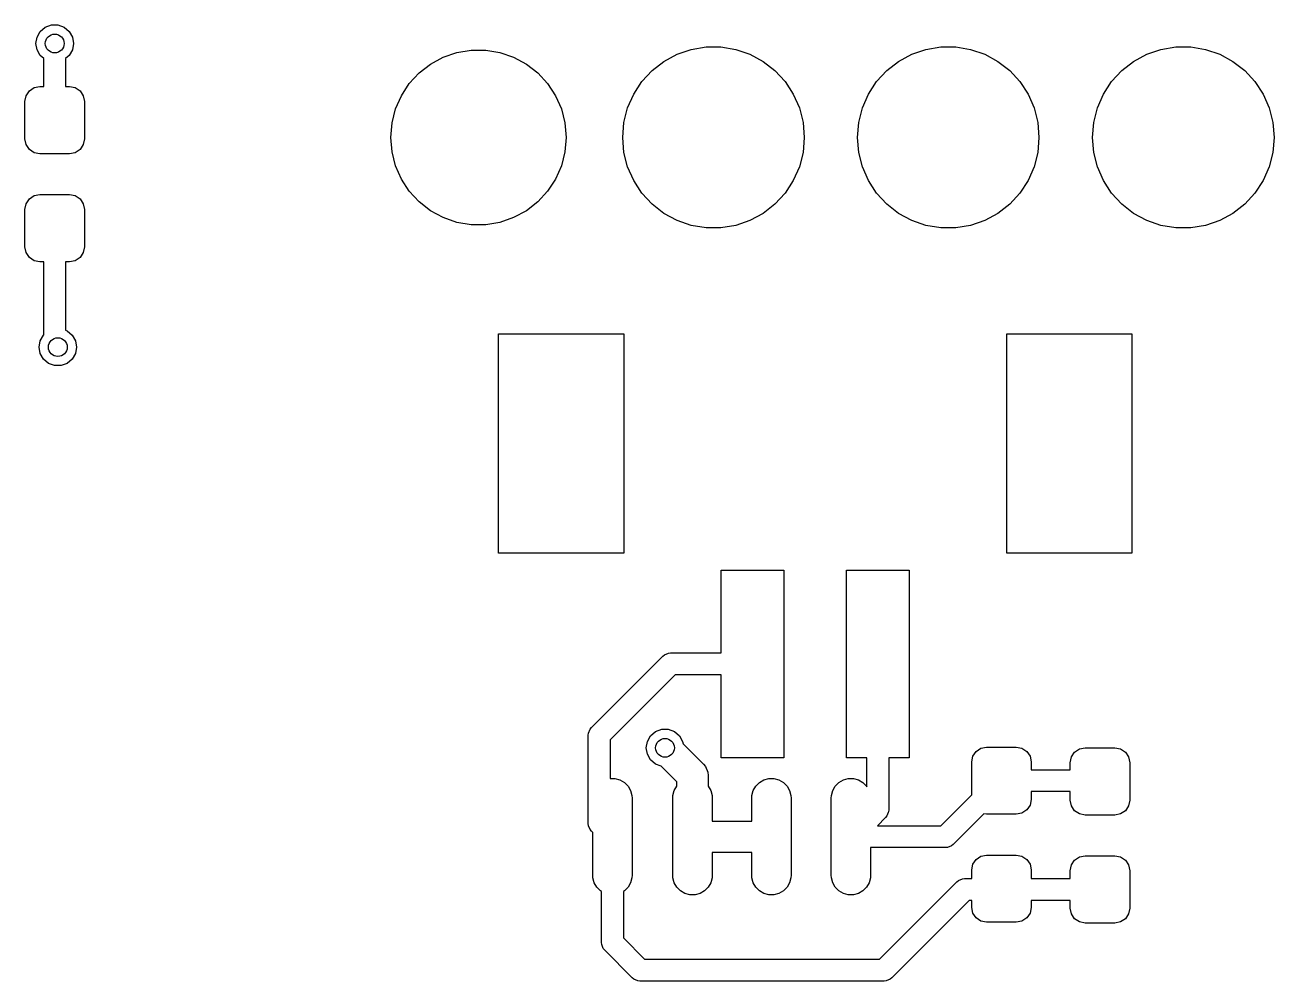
# Model space of a CAD drawing. Extents: x 281 to 540, y -238 to -79.
# Drawn here: x 353.13 to 373.09, y -122.03 to -106.76 of the extents above; entities that cross this region are included whole.
import ezdxf

# ---------------------------------------------------------------- set-up
doc = ezdxf.new("R2010")
doc.units = 0
doc.layers.add('BLACK', color=7, linetype='CONTINUOUS')

msp = doc.modelspace()

# ---------------------------------------------------------------- linework, layer by layer
at = {"layer": 'BLACK', "linetype": 'CONTINUOUS'}
for p, q in [((353.31, -107.06), (353.328092, -106.957394)), ((353.328092, -106.957394), (353.380187, -106.867164)), ((353.380187, -106.867164), (353.46, -106.800192)), ((353.46, -106.800192), (353.557906, -106.764558)), ((353.557906, -106.764558), (353.662094, -106.764558)), ((353.662094, -106.764558), (353.76, -106.800192)), ((353.76, -106.800192), (353.839813, -106.867164)), ((353.839813, -106.867164), (353.891908, -106.957394)), ((353.891908, -106.957394), (353.91, -107.06)), ((353.328092, -107.162606), (353.31, -107.06)), ((353.91, -107.06), (353.891908, -107.162606)), ((363.552542, -107.232129), (363.779046, -107.15437)), ((363.779046, -107.15437), (364.01526, -107.114952)), ((364.01526, -107.114952), (364.25474, -107.114952)), ((364.25474, -107.114952), (364.490954, -107.15437)), ((364.490954, -107.15437), (364.717458, -107.232129)), ((367.302542, -107.232129), (367.529046, -107.15437)), ((367.529046, -107.15437), (367.76526, -107.114952)), ((367.76526, -107.114952), (368.00474, -107.114952)), ((368.00474, -107.114952), (368.240954, -107.15437)), ((368.240954, -107.15437), (368.467458, -107.232129)), ((371.057542, -107.232129), (371.284046, -107.15437)), ((371.284046, -107.15437), (371.52026, -107.114952)), ((371.52026, -107.114952), (371.75974, -107.114952)), ((371.75974, -107.114952), (371.995954, -107.15437)), ((371.995954, -107.15437), (372.222458, -107.232129)), ((353.380187, -107.252836), (353.328092, -107.162606)), ((353.435, -107.29883), (353.380187, -107.252836)), ((353.435, -107.7475), (353.435, -107.29883)), ((353.839813, -107.252836), (353.785, -107.29883)), ((353.785, -107.29883), (353.785, -107.7475)), ((353.891908, -107.162606), (353.839813, -107.252836)), ((359.614273, -107.387967), (359.817626, -107.277917)), ((359.817626, -107.277917), (360.03632, -107.20284)), ((360.03632, -107.20284), (360.264389, -107.164782)), ((360.264389, -107.164782), (360.495611, -107.164782)), ((360.495611, -107.164782), (360.72368, -107.20284)), ((360.72368, -107.20284), (360.942374, -107.277917)), ((360.942374, -107.277917), (361.145727, -107.387967)), ((363.152942, -107.4932), (363.341925, -107.346109)), ((363.341925, -107.346109), (363.552542, -107.232129)), ((364.717458, -107.232129), (364.928075, -107.346109)), ((364.928075, -107.346109), (365.117058, -107.4932)), ((366.902942, -107.4932), (367.091925, -107.346109)), ((367.091925, -107.346109), (367.302542, -107.232129)), ((368.467458, -107.232129), (368.678075, -107.346109)), ((368.678075, -107.346109), (368.867058, -107.4932)), ((370.657942, -107.4932), (370.846925, -107.346109)), ((370.846925, -107.346109), (371.057542, -107.232129)), ((372.222458, -107.232129), (372.433075, -107.346109)), ((372.433075, -107.346109), (372.622058, -107.4932)), ((359.275203, -107.700102), (359.431806, -107.529987)), ((359.431806, -107.529987), (359.614273, -107.387967)), ((361.145727, -107.387967), (361.328194, -107.529987)), ((361.328194, -107.529987), (361.484797, -107.700102)), ((362.990746, -107.669392), (363.152942, -107.4932)), ((365.117058, -107.4932), (365.279254, -107.669392)), ((366.740746, -107.669392), (366.902942, -107.4932)), ((368.867058, -107.4932), (369.029254, -107.669392)), ((370.495746, -107.669392), (370.657942, -107.4932)), ((372.622058, -107.4932), (372.784254, -107.669392)), ((353.281613, -107.765579), (353.3725, -107.7475)), ((353.3725, -107.7475), (353.435, -107.7475)), ((353.785, -107.7475), (353.8475, -107.7475)), ((353.8475, -107.7475), (353.938387, -107.765579)), ((359.148737, -107.893674), (359.275203, -107.700102)), ((361.484797, -107.700102), (361.611263, -107.893674)), ((362.859763, -107.869876), (362.990746, -107.669392)), ((365.279254, -107.669392), (365.410237, -107.869876)), ((366.609763, -107.869876), (366.740746, -107.669392)), ((369.029254, -107.669392), (369.160237, -107.869876)), ((370.364763, -107.869876), (370.495746, -107.669392)), ((372.784254, -107.669392), (372.915237, -107.869876)), ((353.135, -107.985), (353.153079, -107.894113)), ((353.153079, -107.894113), (353.204562, -107.817062)), ((353.204562, -107.817062), (353.281613, -107.765579)), ((353.938387, -107.765579), (354.015438, -107.817062)), ((354.015438, -107.817062), (354.066921, -107.894113)), ((354.066921, -107.894113), (354.085, -107.985)), ((359.055856, -108.105421), (359.148737, -107.893674)), ((361.611263, -107.893674), (361.704144, -108.105421)), ((362.763565, -108.089186), (362.859763, -107.869876)), ((365.410237, -107.869876), (365.506435, -108.089186)), ((366.513565, -108.089186), (366.609763, -107.869876)), ((369.160237, -107.869876), (369.256435, -108.089186)), ((370.268565, -108.089186), (370.364763, -107.869876)), ((372.915237, -107.869876), (373.011435, -108.089186)), ((353.135, -108.585), (353.135, -107.985)), ((354.085, -107.985), (354.085, -108.585)), ((358.999094, -108.329568), (359.055856, -108.105421)), ((361.704144, -108.105421), (361.760906, -108.329568)), ((362.704776, -108.321338), (362.763565, -108.089186)), ((365.506435, -108.089186), (365.565224, -108.321338)), ((366.454776, -108.321338), (366.513565, -108.089186)), ((369.256435, -108.089186), (369.315224, -108.321338)), ((370.209776, -108.321338), (370.268565, -108.089186)), ((373.011435, -108.089186), (373.070224, -108.321338)), ((358.98, -108.56), (358.999094, -108.329568)), ((361.760906, -108.329568), (361.78, -108.56)), ((362.685, -108.56), (362.704776, -108.321338)), ((365.565224, -108.321338), (365.585, -108.56)), ((366.435, -108.56), (366.454776, -108.321338)), ((369.315224, -108.321338), (369.335, -108.56)), ((370.19, -108.56), (370.209776, -108.321338)), ((373.070224, -108.321338), (373.09, -108.56)), ((353.153079, -108.675887), (353.135, -108.585)), ((353.204562, -108.752938), (353.153079, -108.675887)), ((353.281613, -108.804421), (353.204562, -108.752938)), ((354.015438, -108.752938), (353.938387, -108.804421)), ((354.066921, -108.675887), (354.015438, -108.752938)), ((354.085, -108.585), (354.066921, -108.675887)), ((358.999094, -108.790432), (358.98, -108.56)), ((361.78, -108.56), (361.760906, -108.790432)), ((362.704776, -108.798662), (362.685, -108.56)), ((365.585, -108.56), (365.565224, -108.798662)), ((366.454776, -108.798662), (366.435, -108.56)), ((369.335, -108.56), (369.315224, -108.798662)), ((370.209776, -108.798662), (370.19, -108.56)), ((373.09, -108.56), (373.070224, -108.798662)), ((353.3725, -108.8225), (353.281613, -108.804421)), ((353.8475, -108.8225), (353.3725, -108.8225)), ((353.938387, -108.804421), (353.8475, -108.8225)), ((359.055856, -109.014579), (358.999094, -108.790432)), ((361.760906, -108.790432), (361.704144, -109.014579)), ((362.763565, -109.030814), (362.704776, -108.798662)), ((365.565224, -108.798662), (365.506435, -109.030814)), ((366.513565, -109.030814), (366.454776, -108.798662)), ((369.315224, -108.798662), (369.256435, -109.030814)), ((370.268565, -109.030814), (370.209776, -108.798662)), ((373.070224, -108.798662), (373.011435, -109.030814)), ((359.148737, -109.226326), (359.055856, -109.014579)), ((361.704144, -109.014579), (361.611263, -109.226326)), ((362.859763, -109.250124), (362.763565, -109.030814)), ((365.506435, -109.030814), (365.410237, -109.250124)), ((366.609763, -109.250124), (366.513565, -109.030814)), ((369.256435, -109.030814), (369.160237, -109.250124)), ((370.364763, -109.250124), (370.268565, -109.030814)), ((373.011435, -109.030814), (372.915237, -109.250124)), ((359.275203, -109.419898), (359.148737, -109.226326)), ((361.611263, -109.226326), (361.484797, -109.419898)), ((362.990746, -109.450608), (362.859763, -109.250124)), ((365.410237, -109.250124), (365.279254, -109.450608)), ((366.740746, -109.450608), (366.609763, -109.250124)), ((369.160237, -109.250124), (369.029254, -109.450608)), ((370.495746, -109.450608), (370.364763, -109.250124)), ((372.915237, -109.250124), (372.784254, -109.450608)), ((353.153079, -109.619113), (353.204562, -109.542062)), ((353.204562, -109.542062), (353.281613, -109.490579)), ((353.281613, -109.490579), (353.3725, -109.4725)), ((353.3725, -109.4725), (353.8475, -109.4725)), ((353.8475, -109.4725), (353.938387, -109.490579)), ((353.938387, -109.490579), (354.015438, -109.542062)), ((354.015438, -109.542062), (354.066921, -109.619113)), ((359.431806, -109.590013), (359.275203, -109.419898)), ((361.484797, -109.419898), (361.328194, -109.590013)), ((363.152942, -109.6268), (362.990746, -109.450608)), ((365.279254, -109.450608), (365.117058, -109.6268)), ((366.902942, -109.6268), (366.740746, -109.450608)), ((369.029254, -109.450608), (368.867058, -109.6268)), ((370.657942, -109.6268), (370.495746, -109.450608)), ((372.784254, -109.450608), (372.622058, -109.6268)), ((353.135, -109.71), (353.153079, -109.619113)), ((353.135, -110.31), (353.135, -109.71)), ((354.066921, -109.619113), (354.085, -109.71)), ((354.085, -109.71), (354.085, -110.31)), ((359.614273, -109.732033), (359.431806, -109.590013)), ((359.817626, -109.842083), (359.614273, -109.732033)), ((361.145727, -109.732033), (360.942374, -109.842083)), ((361.328194, -109.590013), (361.145727, -109.732033)), ((363.341925, -109.773891), (363.152942, -109.6268)), ((365.117058, -109.6268), (364.928075, -109.773891)), ((367.091925, -109.773891), (366.902942, -109.6268)), ((368.867058, -109.6268), (368.678075, -109.773891)), ((370.846925, -109.773891), (370.657942, -109.6268)), ((372.622058, -109.6268), (372.433075, -109.773891)), ((360.03632, -109.91716), (359.817626, -109.842083)), ((360.264389, -109.955218), (360.03632, -109.91716)), ((360.72368, -109.91716), (360.495611, -109.955218)), ((360.942374, -109.842083), (360.72368, -109.91716)), ((363.552542, -109.887871), (363.341925, -109.773891)), ((363.779046, -109.96563), (363.552542, -109.887871)), ((364.717458, -109.887871), (364.490954, -109.96563)), ((364.928075, -109.773891), (364.717458, -109.887871)), ((367.302542, -109.887871), (367.091925, -109.773891)), ((367.529046, -109.96563), (367.302542, -109.887871)), ((368.467458, -109.887871), (368.240954, -109.96563)), ((368.678075, -109.773891), (368.467458, -109.887871)), ((371.057542, -109.887871), (370.846925, -109.773891)), ((371.284046, -109.96563), (371.057542, -109.887871)), ((372.222458, -109.887871), (371.995954, -109.96563)), ((372.433075, -109.773891), (372.222458, -109.887871)), ((360.495611, -109.955218), (360.264389, -109.955218)), ((364.01526, -110.005048), (363.779046, -109.96563)), ((364.25474, -110.005048), (364.01526, -110.005048)), ((364.490954, -109.96563), (364.25474, -110.005048)), ((367.76526, -110.005048), (367.529046, -109.96563)), ((368.00474, -110.005048), (367.76526, -110.005048)), ((368.240954, -109.96563), (368.00474, -110.005048)), ((371.52026, -110.005048), (371.284046, -109.96563)), ((371.75974, -110.005048), (371.52026, -110.005048)), ((371.995954, -109.96563), (371.75974, -110.005048)), ((353.153079, -110.400887), (353.135, -110.31)), ((354.085, -110.31), (354.066921, -110.400887)), ((353.204562, -110.477938), (353.153079, -110.400887)), ((353.281613, -110.529421), (353.204562, -110.477938)), ((353.3725, -110.5475), (353.281613, -110.529421)), ((353.435, -110.5475), (353.3725, -110.5475)), ((353.435, -111.713125), (353.435, -110.5475)), ((353.8475, -110.5475), (353.785, -110.5475)), ((353.785, -110.5475), (353.785, -111.641092)), ((353.938387, -110.529421), (353.8475, -110.5475)), ((354.015438, -110.477938), (353.938387, -110.529421)), ((354.066921, -110.400887), (354.015438, -110.477938)), ((353.378092, -111.807394), (353.430187, -111.717164)), ((353.430187, -111.717164), (353.435, -111.713125)), ((353.785, -111.641092), (353.81, -111.650192)), ((353.81, -111.650192), (353.889813, -111.717164)), ((353.889813, -111.717164), (353.941908, -111.807394)), ((360.7, -115.2), (360.7, -111.7)), ((360.7, -111.7), (362.7, -111.7)), ((362.7, -111.7), (362.7, -115.2)), ((368.82, -115.2), (368.82, -111.7)), ((368.82, -111.7), (370.82, -111.7)), ((370.82, -111.7), (370.82, -115.2)), ((353.36, -111.91), (353.378092, -111.807394)), ((353.378092, -112.012606), (353.36, -111.91)), ((353.941908, -111.807394), (353.96, -111.91)), ((353.96, -111.91), (353.941908, -112.012606)), ((353.430187, -112.102836), (353.378092, -112.012606)), ((353.51, -112.169808), (353.430187, -112.102836)), ((353.889813, -112.102836), (353.81, -112.169808)), ((353.941908, -112.012606), (353.889813, -112.102836)), ((353.607906, -112.205442), (353.51, -112.169808)), ((353.712094, -112.205442), (353.607906, -112.205442)), ((353.81, -112.169808), (353.712094, -112.205442)), ((362.7, -115.2), (360.7, -115.2)), ((370.82, -115.2), (368.82, -115.2)), ((364.26, -116.795), (364.26, -115.47)), ((364.26, -115.47), (365.26, -115.47)), ((365.26, -115.47), (365.26, -118.47)), ((366.26, -118.47), (366.26, -115.47)), ((366.26, -115.47), (367.26, -115.47)), ((367.26, -115.47), (367.26, -118.47)), ((362.186256, -117.986256), (363.326256, -116.846257)), ((363.326256, -116.846257), (363.352775, -116.824493)), ((363.352775, -116.824493), (363.415859, -116.798363)), ((363.415859, -116.798363), (363.45, -116.795)), ((363.45, -116.795), (364.26, -116.795)), ((363.522487, -117.145), (362.485, -118.182487)), ((364.26, -117.145), (363.522487, -117.145)), ((364.26, -118.47), (364.26, -117.145)), ((362.135, -118.11), (362.138363, -118.075859)), ((362.135, -119.52), (362.135, -118.11)), ((362.138363, -118.075859), (362.164493, -118.012775)), ((362.164493, -118.012775), (362.164497, -118.01277)), ((362.164497, -118.01277), (362.186256, -117.986256)), ((363.078092, -118.207394), (363.130187, -118.117164)), ((363.130187, -118.117164), (363.21, -118.050192)), ((363.21, -118.050192), (363.307906, -118.014558)), ((363.307906, -118.014558), (363.412094, -118.014558)), ((363.412094, -118.014558), (363.51, -118.050192)), ((363.51, -118.050192), (363.589813, -118.117164)), ((363.589813, -118.117164), (363.641908, -118.207394)), ((362.485, -118.182487), (362.485, -118.802695)), ((363.06, -118.31), (363.078092, -118.207394)), ((363.078092, -118.412606), (363.06, -118.31)), ((363.641908, -118.207394), (363.648535, -118.244981)), ((363.648535, -118.244981), (363.976777, -118.573223)), ((368.329562, -118.367062), (368.406613, -118.315579)), ((368.406613, -118.315579), (368.4975, -118.2975)), ((368.4975, -118.2975), (368.9725, -118.2975)), ((368.9725, -118.2975), (369.063387, -118.315579)), ((369.063387, -118.315579), (369.140438, -118.367062)), ((369.904562, -118.379562), (369.981613, -118.328079)), ((369.981613, -118.328079), (370.0725, -118.31)), ((370.0725, -118.31), (370.5475, -118.31)), ((370.5475, -118.31), (370.638387, -118.328079)), ((370.638387, -118.328079), (370.715438, -118.379562)), ((363.130187, -118.502836), (363.078092, -118.412606)), ((363.21, -118.569808), (363.130187, -118.502836)), ((365.26, -118.47), (364.26, -118.47)), ((366.585, -118.47), (366.26, -118.47)), ((366.585, -118.932063), (366.585, -118.47)), ((367.26, -118.47), (366.935, -118.47)), ((366.935, -118.47), (366.935, -119.3)), ((368.26, -118.535), (368.278079, -118.444113)), ((368.278079, -118.444113), (368.329562, -118.367062)), ((369.140438, -118.367062), (369.191921, -118.444113)), ((369.191921, -118.444113), (369.21, -118.535)), ((369.835, -118.5475), (369.853079, -118.456613)), ((369.853079, -118.456613), (369.904562, -118.379562)), ((370.715438, -118.379562), (370.766921, -118.456613)), ((370.766921, -118.456613), (370.785, -118.5475)), ((363.298444, -118.601998), (363.21, -118.569808)), ((363.55, -118.853554), (363.298444, -118.601998)), ((363.976777, -118.573223), (364.007862, -118.611102)), ((364.007862, -118.611102), (364.007867, -118.611107)), ((364.007867, -118.611107), (364.045196, -118.701227)), ((364.045196, -118.701227), (364.05, -118.75)), ((368.26, -119.062512), (368.26, -118.535)), ((369.21, -118.535), (369.21, -118.66)), ((369.21, -118.66), (369.835, -118.66)), ((369.835, -118.66), (369.835, -118.5475)), ((370.785, -118.5475), (370.785, -119.1475)), ((362.485, -118.802695), (362.561116, -118.802695)), ((362.561116, -118.802695), (362.640545, -118.823978)), ((362.640545, -118.823978), (362.71176, -118.865094)), ((362.71176, -118.865094), (362.769906, -118.92324)), ((362.769906, -118.92324), (362.811022, -118.994455)), ((363.508978, -118.994455), (363.55, -118.923402)), ((363.55, -118.923402), (363.55, -118.853554)), ((364.05, -118.75), (364.05, -118.923402)), ((364.05, -118.923402), (364.091022, -118.994455)), ((364.768978, -118.994455), (364.810094, -118.92324)), ((364.810094, -118.92324), (364.86824, -118.865094)), ((364.86824, -118.865094), (364.939455, -118.823978)), ((364.939455, -118.823978), (365.018884, -118.802695)), ((365.018884, -118.802695), (365.101116, -118.802695)), ((365.101116, -118.802695), (365.180545, -118.823978)), ((365.180545, -118.823978), (365.25176, -118.865094)), ((365.25176, -118.865094), (365.309906, -118.92324)), ((365.309906, -118.92324), (365.351022, -118.994455)), ((366.038978, -118.994455), (366.080094, -118.92324)), ((366.080094, -118.92324), (366.13824, -118.865094)), ((366.13824, -118.865094), (366.209455, -118.823978)), ((366.209455, -118.823978), (366.288884, -118.802695)), ((366.288884, -118.802695), (366.371116, -118.802695)), ((366.371116, -118.802695), (366.450545, -118.823978)), ((366.450545, -118.823978), (366.52176, -118.865094)), ((366.52176, -118.865094), (366.579906, -118.92324)), ((366.579906, -118.92324), (366.585, -118.932063)), ((362.811022, -118.994455), (362.832305, -119.073884)), ((362.832305, -119.073884), (362.835, -119.115)), ((362.835, -119.115), (362.835, -120.345)), ((363.485, -119.115), (363.487695, -119.073884)), ((363.485, -120.345), (363.485, -119.115)), ((363.487695, -119.073884), (363.508978, -118.994455)), ((364.091022, -118.994455), (364.112305, -119.073884)), ((364.112305, -119.073884), (364.115, -119.115)), ((364.115, -119.115), (364.115, -119.48)), ((364.745, -119.115), (364.747695, -119.073884)), ((364.745, -119.48), (364.745, -119.115)), ((364.747695, -119.073884), (364.768978, -118.994455)), ((365.351022, -118.994455), (365.372305, -119.073884)), ((365.372305, -119.073884), (365.375, -119.115)), ((365.375, -119.115), (365.375, -120.345)), ((366.015, -119.115), (366.017695, -119.073884)), ((366.015, -120.345), (366.015, -119.115)), ((366.017695, -119.073884), (366.038978, -118.994455)), ((367.767512, -119.555), (368.26, -119.062512)), ((369.835, -119.01), (369.21, -119.01)), ((369.21, -119.01), (369.21, -119.135)), ((369.835, -119.1475), (369.835, -119.01)), ((366.935, -119.3), (366.931638, -119.33413)), ((369.140438, -119.302938), (369.063387, -119.354421)), ((369.191921, -119.225887), (369.140438, -119.302938)), ((369.21, -119.135), (369.191921, -119.225887)), ((369.853079, -119.238387), (369.835, -119.1475)), ((369.904562, -119.315438), (369.853079, -119.238387)), ((369.981613, -119.366921), (369.904562, -119.315438)), ((370.715438, -119.315438), (370.638387, -119.366921)), ((370.766921, -119.238387), (370.715438, -119.315438)), ((370.785, -119.1475), (370.766921, -119.238387)), ((362.138363, -119.554141), (362.135, -119.52)), ((364.115, -119.48), (364.745, -119.48)), ((366.883744, -119.423744), (366.752488, -119.555)), ((366.905502, -119.397229), (366.883744, -119.423744)), ((366.905507, -119.397225), (366.905502, -119.397229)), ((366.926929, -119.345507), (366.905507, -119.397225)), ((366.931638, -119.33414), (366.926929, -119.345507)), ((366.931638, -119.33413), (366.931638, -119.33414)), ((368.4537, -119.363787), (367.963744, -119.853744)), ((368.4975, -119.3725), (368.4537, -119.363787)), ((368.9725, -119.3725), (368.4975, -119.3725)), ((369.063387, -119.354421), (368.9725, -119.3725)), ((370.0725, -119.385), (369.981613, -119.366921)), ((370.5475, -119.385), (370.0725, -119.385)), ((370.638387, -119.366921), (370.5475, -119.385)), ((362.164493, -119.617225), (362.138363, -119.554141)), ((362.164497, -119.617229), (362.164493, -119.617225)), ((362.186256, -119.643744), (362.164497, -119.617229)), ((362.205, -119.662488), (362.186256, -119.643744)), ((362.205, -120.345), (362.205, -119.662488)), ((366.752488, -119.555), (367.767512, -119.555)), ((367.84, -119.905), (366.645, -119.905)), ((366.645, -119.905), (366.645, -120.345)), ((367.874141, -119.901637), (367.84, -119.905)), ((367.937225, -119.875507), (367.874141, -119.901637)), ((367.937229, -119.875502), (367.937225, -119.875507)), ((367.963744, -119.853744), (367.937229, -119.875502)), ((364.745, -119.98), (364.115, -119.98)), ((364.115, -119.98), (364.115, -120.345)), ((364.745, -120.345), (364.745, -119.98)), ((368.278079, -120.169113), (368.329562, -120.092062)), ((368.329562, -120.092062), (368.406613, -120.040579)), ((368.406613, -120.040579), (368.4975, -120.0225)), ((368.4975, -120.0225), (368.9725, -120.0225)), ((368.9725, -120.0225), (369.063387, -120.040579)), ((369.063387, -120.040579), (369.140438, -120.092062)), ((369.140438, -120.092062), (369.191921, -120.169113)), ((369.853079, -120.181613), (369.904562, -120.104562)), ((369.904562, -120.104562), (369.981613, -120.053079)), ((369.981613, -120.053079), (370.0725, -120.035)), ((370.0725, -120.035), (370.5475, -120.035)), ((370.5475, -120.035), (370.638387, -120.053079)), ((370.638387, -120.053079), (370.715438, -120.104562)), ((370.715438, -120.104562), (370.766921, -120.181613)), ((368.26, -120.26), (368.278079, -120.169113)), ((368.26, -120.3975), (368.26, -120.26)), ((369.191921, -120.169113), (369.21, -120.26)), ((369.21, -120.26), (369.21, -120.3975)), ((369.835, -120.2725), (369.853079, -120.181613)), ((369.835, -120.3975), (369.835, -120.2725)), ((370.766921, -120.181613), (370.785, -120.2725)), ((370.785, -120.2725), (370.785, -120.8725)), ((362.207695, -120.386116), (362.205, -120.345)), ((362.228978, -120.465545), (362.207695, -120.386116)), ((362.270094, -120.53676), (362.228978, -120.465545)), ((362.811022, -120.465545), (362.769906, -120.53676)), ((362.832305, -120.386116), (362.811022, -120.465545)), ((362.835, -120.345), (362.832305, -120.386116)), ((363.487695, -120.386116), (363.485, -120.345)), ((363.508978, -120.465545), (363.487695, -120.386116)), ((363.550094, -120.53676), (363.508978, -120.465545)), ((364.091022, -120.465545), (364.049906, -120.53676)), ((364.112305, -120.386116), (364.091022, -120.465545)), ((364.115, -120.345), (364.112305, -120.386116)), ((364.747695, -120.386116), (364.745, -120.345)), ((364.768978, -120.465545), (364.747695, -120.386116)), ((364.810094, -120.53676), (364.768978, -120.465545)), ((365.351022, -120.465545), (365.309906, -120.53676)), ((365.372305, -120.386116), (365.351022, -120.465545)), ((365.375, -120.345), (365.372305, -120.386116)), ((366.017695, -120.386116), (366.015, -120.345)), ((366.038978, -120.465545), (366.017695, -120.386116)), ((366.080094, -120.53676), (366.038978, -120.465545)), ((366.621022, -120.465545), (366.579906, -120.53676)), ((366.642305, -120.386116), (366.621022, -120.465545)), ((366.645, -120.345), (366.642305, -120.386116)), ((366.787512, -121.685), (368.023756, -120.448756)), ((368.023756, -120.448756), (368.05027, -120.426997)), ((368.05027, -120.426997), (368.050275, -120.426993)), ((368.050275, -120.426993), (368.113359, -120.400863)), ((368.113359, -120.400863), (368.1475, -120.3975)), ((368.1475, -120.3975), (368.26, -120.3975)), ((369.21, -120.3975), (369.835, -120.3975)), ((362.32824, -120.594906), (362.270094, -120.53676)), ((362.345, -120.604582), (362.32824, -120.594906)), ((362.345, -121.42), (362.345, -120.604582)), ((362.71176, -120.594906), (362.695, -120.604582)), ((362.695, -120.604582), (362.695, -121.347512)), ((362.769906, -120.53676), (362.71176, -120.594906)), ((363.60824, -120.594906), (363.550094, -120.53676)), ((363.679455, -120.636022), (363.60824, -120.594906)), ((363.758884, -120.657305), (363.679455, -120.636022)), ((363.841116, -120.657305), (363.758884, -120.657305)), ((363.920545, -120.636022), (363.841116, -120.657305)), ((363.99176, -120.594906), (363.920545, -120.636022)), ((364.049906, -120.53676), (363.99176, -120.594906)), ((364.86824, -120.594906), (364.810094, -120.53676)), ((364.939455, -120.636022), (364.86824, -120.594906)), ((365.018884, -120.657305), (364.939455, -120.636022)), ((365.101116, -120.657305), (365.018884, -120.657305)), ((365.180545, -120.636022), (365.101116, -120.657305)), ((365.25176, -120.594906), (365.180545, -120.636022)), ((365.309906, -120.53676), (365.25176, -120.594906)), ((366.13824, -120.594906), (366.080094, -120.53676)), ((366.209455, -120.636022), (366.13824, -120.594906)), ((366.288884, -120.657305), (366.209455, -120.636022)), ((366.371116, -120.657305), (366.288884, -120.657305)), ((366.450545, -120.636022), (366.371116, -120.657305)), ((366.52176, -120.594906), (366.450545, -120.636022)), ((366.579906, -120.53676), (366.52176, -120.594906)), ((368.219988, -120.7475), (366.983744, -121.983744)), ((368.26, -120.7475), (368.219988, -120.7475)), ((368.26, -120.86), (368.26, -120.7475)), ((368.278079, -120.950887), (368.26, -120.86)), ((369.21, -120.86), (369.191921, -120.950887)), ((369.835, -120.7475), (369.21, -120.7475)), ((369.21, -120.7475), (369.21, -120.86)), ((369.835, -120.8725), (369.835, -120.7475)), ((369.853079, -120.963387), (369.835, -120.8725)), ((370.785, -120.8725), (370.766921, -120.963387)), ((368.329562, -121.027938), (368.278079, -120.950887)), ((368.406613, -121.079421), (368.329562, -121.027938)), ((368.4975, -121.0975), (368.406613, -121.079421)), ((368.9725, -121.0975), (368.4975, -121.0975)), ((369.063387, -121.079421), (368.9725, -121.0975)), ((369.140438, -121.027938), (369.063387, -121.079421)), ((369.191921, -120.950887), (369.140438, -121.027938)), ((369.904562, -121.040438), (369.853079, -120.963387)), ((369.981613, -121.091921), (369.904562, -121.040438)), ((370.0725, -121.11), (369.981613, -121.091921)), ((370.5475, -121.11), (370.0725, -121.11)), ((370.638387, -121.091921), (370.5475, -121.11)), ((370.715438, -121.040438), (370.638387, -121.091921)), ((370.766921, -120.963387), (370.715438, -121.040438)), ((362.348363, -121.454141), (362.345, -121.42)), ((362.374493, -121.517225), (362.348363, -121.454141)), ((362.374497, -121.517229), (362.374493, -121.517225)), ((362.396256, -121.543744), (362.374497, -121.517229)), ((362.695, -121.347512), (363.032488, -121.685)), ((362.836256, -121.983744), (362.396256, -121.543744)), ((363.032488, -121.685), (366.787512, -121.685)), ((362.86277, -122.005502), (362.836256, -121.983744)), ((362.862775, -122.005507), (362.86277, -122.005502)), ((362.925859, -122.031637), (362.862775, -122.005507)), ((362.96, -122.035), (362.925859, -122.031637)), ((366.86, -122.035), (362.96, -122.035)), ((366.894141, -122.031637), (366.86, -122.035)), ((366.957225, -122.005507), (366.894141, -122.031637)), ((366.957229, -122.005502), (366.957225, -122.005507)), ((366.983744, -121.983744), (366.957229, -122.005502))]:
    msp.add_line(p, q, dxfattribs=at)
at = {"layer": 'BLACK'}
for centre in [(353.61, -107.06), (353.66, -111.91), (363.36, -118.31)]:
    msp.add_circle(centre, 0.15, dxfattribs=at)

doc.saveas('drawing.dxf')
